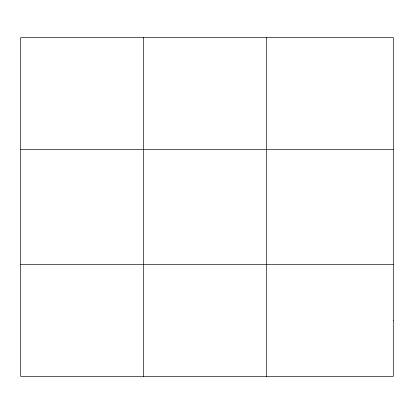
<?xml version="1.0" encoding="UTF-8"?>
<svg xmlns="http://www.w3.org/2000/svg" width="414" height="414" viewBox="0 0 414 414"><rect width="100%" height="100%" fill="white"/><g stroke="black" fill="none" stroke-linecap="round" stroke-linejoin="round"><path stroke-width="0.62" d="M143.658 376.424L143.658 37.576M266.616 376.424L266.616 37.576M20.7 149.397L393.3 149.397M20.7 264.603L393.3 264.603M393.3 320.514L393.3 376.424L20.7 376.424L20.7 37.576L393.3 37.576L393.3 320.514"/></g></svg>
